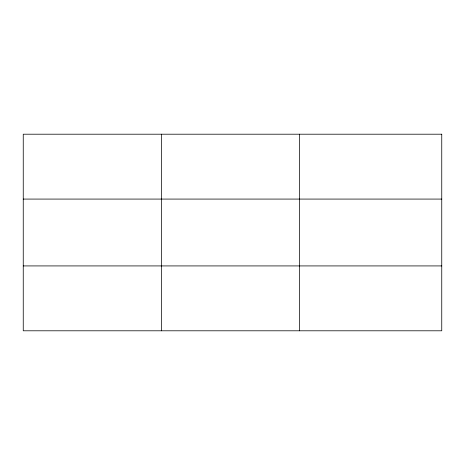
<?xml version="1.0" encoding="UTF-8"?>
<svg xmlns="http://www.w3.org/2000/svg" width="465" height="465" viewBox="0 0 465 465"><rect width="100%" height="100%" fill="white"/><g stroke="black" fill="none" stroke-linecap="round" stroke-linejoin="round"><path stroke-width="0.7" d="M161.355 134.205L161.355 330.795M299.46 134.205L299.46 330.795M23.25 199.078L441.75 199.078M23.25 265.922L441.75 265.922M441.75 134.205L441.75 330.795L23.25 330.795L23.25 134.205L441.75 134.205"/></g></svg>
